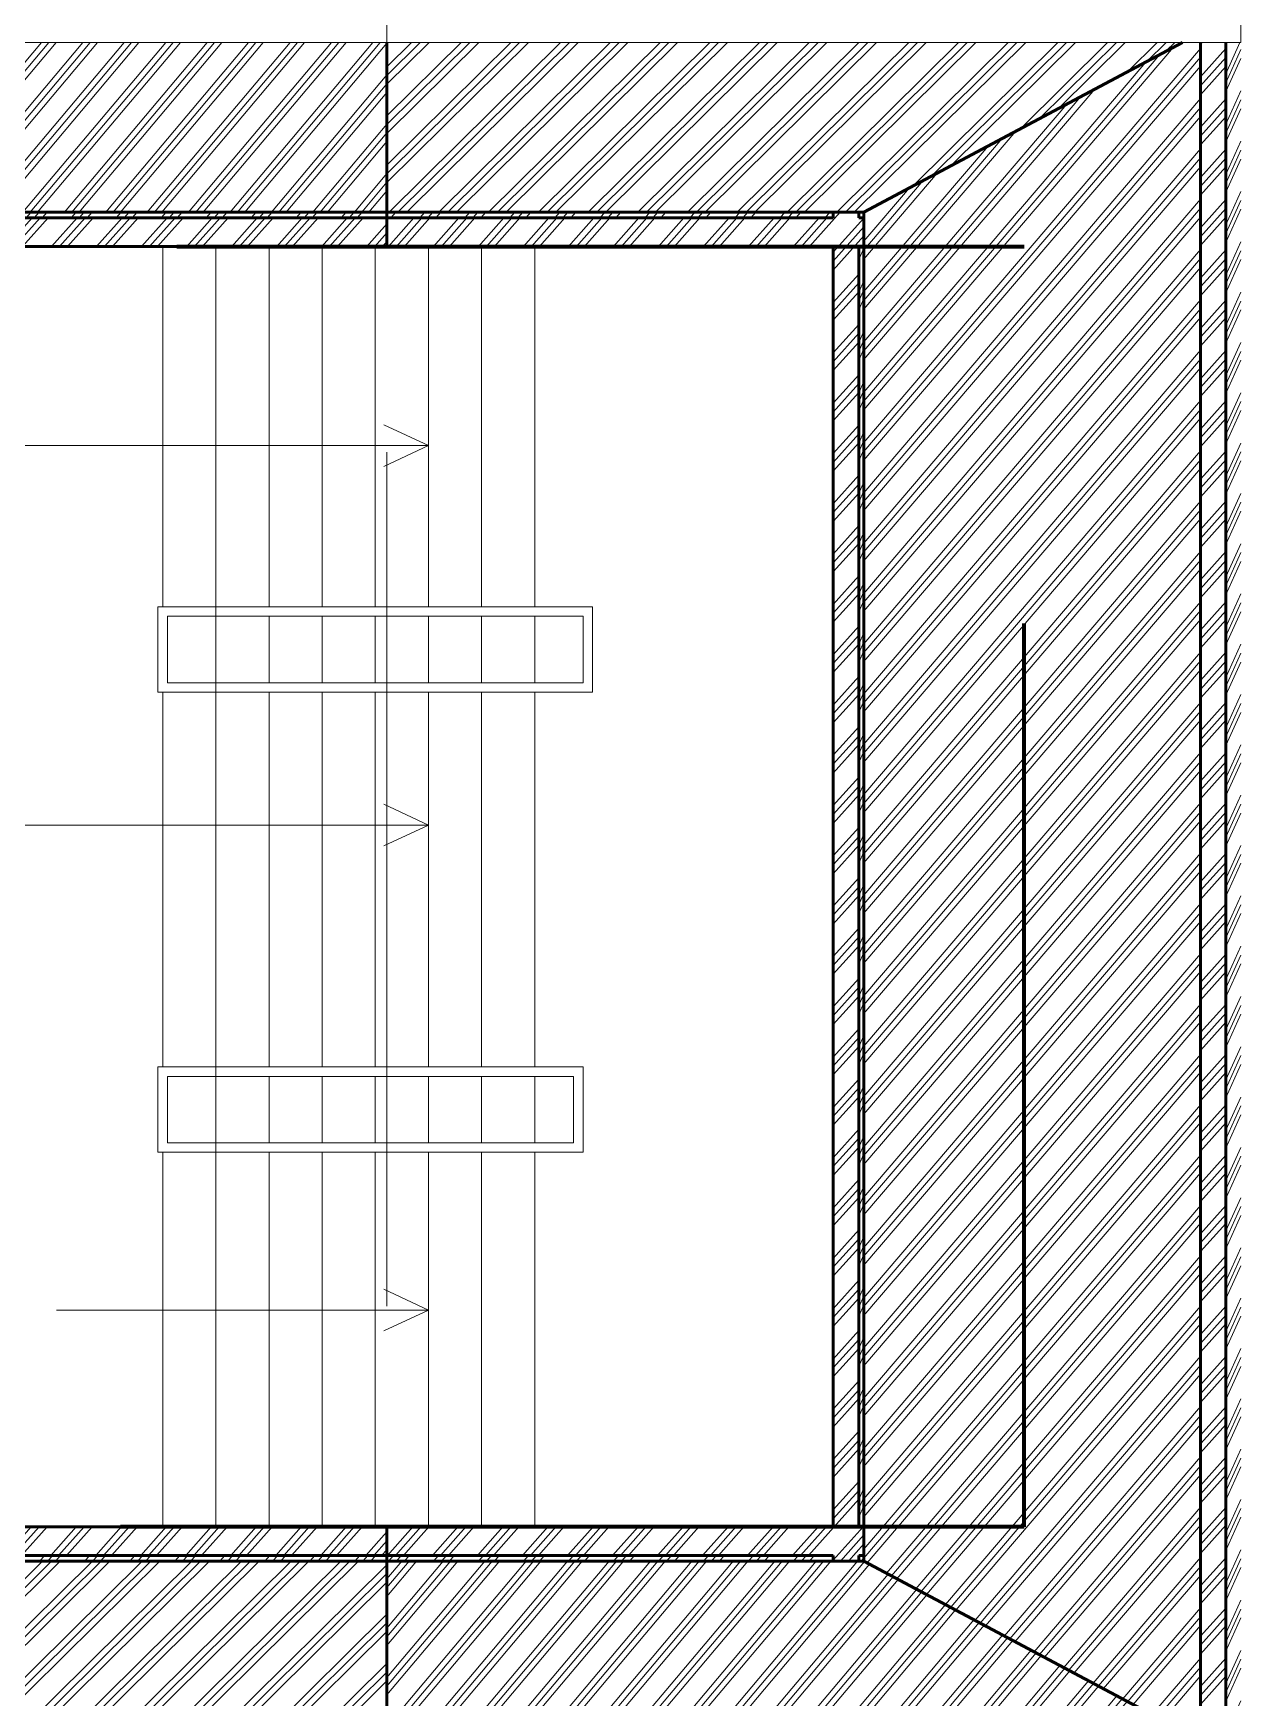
# Model space of a CAD drawing. Header units: millimetres. Extents: x 124696 to 347024, y 412631 to 564609.
# Drawn here: x 201810 to 208172, y 501577 to 510350 of the extents above; entities that cross this region are included whole.
import ezdxf

# ---------------------------------------------------------------- set-up
doc = ezdxf.new("R2010")
doc.units = ezdxf.units.MM
doc.header["$LTSCALE"] = 1500
doc.header["$MEASUREMENT"] = 0
doc.linetypes.add('二层平面图$0$Aligning Line', pattern=[6.35, 3.175, -3.175])
doc.linetypes.add('二层平面图$0$轴网线_12_3_3_3 mm', pattern=[21, 12, -3, 3, -3])
doc.layers.add('0-建筑底图', color=7, linetype='Continuous')
for name, color, linetype, lineweight in [('二层平面图$0$0-1', 7, 'Continuous', 5), ('二层平面图$0$A-FLOR-HRAL', 71, 'Continuous', 9), ('二层平面图$0$A-FLOR-STRS', 51, 'Continuous', 9), ('二层平面图$0$A-LINE', 7, 'Continuous', 9), ('二层平面图$0$A-LINE-2', 7, 'Continuous', 20), ('二层平面图$0$A-LINE-4', 7, '二层平面图$0$Aligning Line', 100), ('二层平面图$0$A-NORM-MODEL-1', 9, 'Continuous', 9), ('二层平面图$0$A-ROOF', 241, 'Continuous', 9), ('二层平面图$0$A-ROOF-3', 50, 'Continuous', 50), ('二层平面图$0$A-ROOF-GRID-1', 9, 'Continuous', 9), ('二层平面图$0$ANNO-DOTE-1', 10, '二层平面图$0$轴网线_12_3_3_3 mm', 15)]:
    doc.layers.add(name, color=color, linetype=linetype, lineweight=lineweight)
pattern_1 = [(48.19, (10694.29, 0), (-118.58652, 132.5819), []), (48.19, (10736.21, 0), (-0.0019, 265.165), []), (48.19, (10652.36, 0), (-0.0019, 265.165), [])]
pattern_2 = [(48.19, (10662.98, 0), (-118.58652, 132.5819), []), (48.19, (10704.9, 0), (-0.0019, 265.165), []), (48.19, (10621.06, 0), (-0.0019, 265.165), [])]

# ---------------------------------------------------------------- blocks, each defined once
blk = doc.blocks.new('二层平面图$0$屋顶檐口1 - 屋顶檐口1-2761451-104-2F')
at = {"layer": '二层平面图$0$A-ROOF-GRID-1'}
h = blk.add_hatch(dxfattribs=at)
h.set_pattern_fill('FP_39', color=256, style=0, pattern_type=2)
h.set_pattern_definition([(49.948, (6091.51, -2522.41), (-119.07474, 118.00935), []), (49.948, (6133.61, -2518.24), (0.0017, 259.65786), []), (49.948, (6049.41, -2526.6), (0.0017, 259.65786), [])])
h.paths.add_polyline_path([(47871.4, 53055), (58501.2, 53055), (58501.2, 53950), (52079.5, 53950), (52079.5, 53875), (49875, 53875), (49875, 53625), (48116, 53625), (48116, 53645.7), (47989.9, 53341)])
h.paths.add_polyline_path([(48375.1, 53675), (49825, 53675), (49825, 53775), (48169.6, 53775), (48128.2, 53675)])
h.paths.add_polyline_path([(49875, 53919.7), (49881.3, 53950), (49875, 53950)])
h = blk.add_hatch(dxfattribs=at)
h.set_pattern_fill('FP_40', color=256, style=0, pattern_type=2)
h.set_pattern_definition([(44.742, (16533.1, 6846.14), (-119.07513, 141.64927), []), (44.742, (16575.2, 6841.96), (0.0011, 259.6579), []), (44.742, (16491, 6850.31), (0.0011, 259.6579), [])])
h.paths.add_polyline_path([(60987.5, 53055), (61014.4, 53055), (62692.3, 53950), (58501.2, 53950), (58501.2, 53055), (60853.4, 53055)])
h = blk.add_hatch(dxfattribs=at)
h.set_pattern_fill('FP_44', color=256, style=0, pattern_type=2)
h.set_pattern_definition([(49.517, (17119.52, 0), (-113.16936, 132.5825), []), (49.517, (17159.53, 0), (-0.0008, 265.1655), []), (49.517, (17079.5, 0), (-0.0008, 265.1655), [])])
h.paths.add_polyline_path([(62787.6, 45050), (62787.6, 53950), (62693.8, 53950), (61014.4, 53055), (61014.4, 45945), (62696.6, 45050), (62776.3, 45050)])
h = blk.add_hatch(dxfattribs=at)
h.set_pattern_fill('FP_37', color=256, style=0, pattern_type=2)
h.set_pattern_definition([(48.19, (12627.94, 0), (-118.58652, 132.5819), []), (48.19, (12669.87, 0), (-0.0019, 265.165), []), (48.19, (12586.01, 0), (-0.0019, 265.165), [])])
h.paths.add_polyline_path([(62921.7, 45050), (62921, 53950), (62787.6, 53950), (62788.3, 45050)])
h = blk.add_hatch(dxfattribs=at)
h.set_pattern_fill('FP_38', color=256, style=0, pattern_type=2)
h.set_pattern_definition([(65.905, (50293.8, 0), (-59.29201, 132.583), []), (65.905, (50314.76, 0), (0.0007, 265.16455), []), (65.905, (50272.83, 0), (0.0007, 265.16455), [])])
h.paths.add_polyline_path([(63000, 45050), (63000, 53950), (62921.7, 53950), (62921.7, 45050), (62999.6, 45050)])
h = blk.add_hatch(dxfattribs=at)
h.set_pattern_fill('FP_20', color=256, style=0, pattern_type=2)
h.set_pattern_definition(pattern_2)
h.paths.add_polyline_path([(47714.9, 53025), (58501.2, 53025), (58501.2, 53055), (47714.9, 53055)])
h = blk.add_hatch(dxfattribs=at)
h.set_pattern_fill('FP_21', color=256, style=0, pattern_type=2)
h.set_pattern_definition(pattern_1)
h.paths.add_polyline_path([(51381, 52875), (58501.2, 52875), (58501.2, 53025), (47871.4, 53025), (47871.4, 52875), (50871.4, 52875)])
h = blk.add_hatch(dxfattribs=at)
h.set_pattern_fill('FP_24', color=256, style=0, pattern_type=2)
h.set_pattern_definition([(48.19, (12706.2, 0), (-118.58652, 132.5819), []), (48.19, (12748.13, 0), (-0.0019, 265.165), []), (48.19, (12664.27, 0), (-0.0019, 265.165), [])])
h.paths.add_polyline_path([(60853.4, 45945), (60987.5, 45945), (60987.5, 45975), (61014.4, 45975), (61014.4, 46125), (60987.5, 46125), (60987.5, 52875), (61014.4, 52875), (61014.4, 53025), (60987.5, 53025), (60987.5, 53055), (60853.4, 53055), (60853.4, 53025), (58501.2, 53025), (58501.2, 52875), (60853.4, 52875), (60853.4, 46125), (58501.2, 46125), (58501.2, 45975), (60853.4, 45975)])
h = blk.add_hatch(dxfattribs=at)
h.set_pattern_fill('FP_23', color=256, style=0, pattern_type=2)
h.set_pattern_definition([(48.19, (12737.5, 0), (-118.58652, 132.5819), []), (48.19, (12779.43, 0), (-0.0019, 265.165), []), (48.19, (12695.58, 0), (-0.0019, 265.165), [])])
h.paths.add_polyline_path([(58501.2, 45945), (60853.4, 45945.9), (60853.4, 45975), (58501.2, 45975)])
h.paths.add_polyline_path([(60853.4, 53025), (60853.4, 53055), (58501.2, 53055), (58501.2, 53025), (59664.7, 53025)])
h = blk.add_hatch(dxfattribs=at)
h.set_pattern_fill('FP_43', color=256, style=0, pattern_type=2)
h.set_pattern_definition([(65.905, (48281.34, 0), (-59.29201, 132.583), []), (65.905, (48302.3, 0), (0.0007, 265.16455), []), (65.905, (48260.37, 0), (0.0007, 265.16455), [])])
h.paths.add_polyline_path([(60987.5, 45945), (61014.4, 45945), (61014.4, 45975), (60987.5, 45975), (60987.5, 45959.3)])
h.paths.add_polyline_path([(60987.5, 46125), (61014.4, 46125), (61014.4, 52875), (60987.5, 52875), (60987.5, 47681.9)])
h.paths.add_polyline_path([(60987.5, 53025), (61014.4, 53025), (61014.4, 53055), (60987.5, 53055)])
h = blk.add_hatch(dxfattribs=at)
h.set_pattern_fill('FP_36', color=256, style=0, pattern_type=2)
h.set_pattern_definition(pattern_1)
h.paths.add_polyline_path([(58284.1, 45975), (58501.2, 45975), (58501.2, 46125), (50871.4, 46125), (50871.4, 45975), (55522.9, 45975)])
h = blk.add_hatch(dxfattribs=at)
h.set_pattern_fill('FP_35', color=256, style=0, pattern_type=2)
h.set_pattern_definition(pattern_2)
h.paths.add_polyline_path([(58501.2, 45945), (58501.2, 45975), (50714.9, 45975), (50714.9, 45945), (58284.1, 45945)])
h = blk.add_hatch(dxfattribs=at)
h.set_pattern_fill('FP_42', color=256, style=0, pattern_type=2)
h.set_pattern_definition([(44.742, (14018.58, 5804.9), (-119.07513, 141.64927), []), (44.742, (14060.68, 5800.73), (0.0011, 259.6579), []), (44.742, (13976.48, 5809.09), (0.0011, 259.6579), [])])
h.paths.add_polyline_path([(51381, 45000), (51740.6, 45000), (51740.6, 45050), (58501.2, 45050), (58501.2, 45945), (50871.4, 45945), (51262.7, 45000)])
h = blk.add_hatch(dxfattribs=at)
h.set_pattern_fill('FP_41', color=256, style=0, pattern_type=2)
h.set_pattern_definition([(49.948, (8606.03, -3563.64), (-119.07474, 118.00935), []), (49.948, (8648.13, -3559.46), (0.0017, 259.65786), []), (49.948, (8563.93, -3567.82), (0.0017, 259.65786), [])])
h.paths.add_polyline_path([(58625.7, 45050), (62693.8, 45050), (61014.4, 45945), (58501.2, 45945), (58501.2, 45050), (58511.6, 45050)])
at = {"layer": '二层平面图$0$A-ROOF-3'}
for p, q in [((58501.2, 53055), (58501.2, 53950)), ((61014.4, 53055), (62693.8, 53950)), ((62787.6, 53950), (62787.6, 45050)), ((62921.7, 45050), (62921.7, 53950)), ((58501.2, 53055), (47871.4, 53055)), ((58501.2, 53025), (47871.4, 53025)), ((58501.2, 53025), (58501.2, 53055)), ((60853.4, 53055), (58501.2, 53055)), ((58501.2, 52875), (58501.2, 53025)), ((58501.2, 53025), (60853.4, 53025)), ((60853.4, 53055), (60853.4, 53025)), ((60987.5, 53055), (60853.4, 53055)), ((61014.4, 53055), (60987.5, 53055)), ((60987.5, 53025), (60987.5, 53055)), ((60987.5, 53025), (61014.4, 53025)), ((61014.4, 53025), (61014.4, 53055)), ((61014.4, 52875), (61014.4, 53025)), ((58501.2, 52875), (50871.4, 52875)), ((60853.4, 52875), (58501.2, 52875)), ((60853.4, 52875), (60853.4, 46125)), ((61014.4, 52875), (60987.5, 52875)), ((60987.5, 46125), (60987.5, 52875)), ((61014.4, 46125), (61014.4, 52875)), ((50871.4, 46125), (58501.2, 46125)), ((58501.2, 46125), (60853.4, 46125)), ((58501.2, 46125), (58501.2, 45975)), ((60987.5, 46125), (61014.4, 46125)), ((61014.4, 45975), (61014.4, 46125)), ((58501.2, 45975), (50871.4, 45975)), ((58501.2, 45975), (58501.2, 45945)), ((58501.2, 45975), (60853.4, 45975)), ((60853.4, 45975), (60853.4, 45945)), ((60987.5, 45975), (61014.4, 45975)), ((60987.5, 45945), (60987.5, 45975)), ((61014.4, 45945), (61014.4, 45975)), ((50871.4, 45945), (58501.2, 45945)), ((58501.2, 45945), (60853.4, 45945)), ((58501.2, 45945), (58501.2, 45050)), ((60853.4, 45945), (60987.5, 45945)), ((60987.5, 45945), (61014.4, 45945)), ((62693.8, 45050), (61014.4, 45945))]:
    blk.add_line(p, q, dxfattribs=at)
blk = doc.blocks.new('二层平面图$0$SHS-Roof-center_rvt-1-104-2F')
at = {"layer": '二层平面图$0$A-NORM-MODEL-1'}
for p, q in [((58501.2, 53950), (58501.2, 54050)), ((58501.2, 54050), (58501.2, 53950)), ((63000, 53950), (63000, 54050)), ((52079.5, 53950), (58501.2, 53950)), ((58501.2, 53950), (63000, 53950))]:
    blk.add_line(p, q, dxfattribs=at)
at = {"layer": '二层平面图$0$A-ROOF'}
blk.add_blockref('二层平面图$0$屋顶檐口1 - 屋顶檐口1-2761451-104-2F', (0, 0), dxfattribs=at)
blk = doc.blocks.new('二层平面图$0$顶部扶栏类型 - 顶部扶栏_内部_-6956972-104-2F')
at = {"layer": '二层平面图$0$A-FLOR-HRAL'}
for p, q in [((57295, 50750), (57295, 50975)), ((57295, 50975), (57600, 50975)), ((57600, 50975), (59535, 50975)), ((57600, 50975), (57600, 50925)), ((59559.4, 50975), (59585, 50975)), ((59585, 50975), (59585, 50750)), ((57345, 50925), (57345, 50750)), ((57600, 50925), (57345, 50925)), ((59535, 50925), (57600, 50925)), ((59535, 50750), (59535, 50925))]:
    blk.add_line(p, q, dxfattribs=at)
blk = doc.blocks.new('二层平面图$0$顶部扶栏类型 - 顶部扶栏_内部_-V182-104-2F')
at = {"layer": '二层平面图$0$A-FLOR-HRAL'}
for p, q in [((57295, 50975), (57295, 50750)), ((57600, 50975), (57295, 50975)), ((59560, 50975), (57600, 50975)), ((59585, 50750), (59585, 50975)), ((57345, 50925), (57345, 50750)), ((57600, 50925), (57345, 50925)), ((59535, 50925), (57600, 50925)), ((59535, 50750), (59535, 50925))]:
    blk.add_line(p, q, dxfattribs=at)
blk = doc.blocks.new('二层平面图$0$顶部扶栏类型 - 顶部扶栏_内部_-12218857-104-2F')
at = {"layer": '二层平面图$0$A-FLOR-HRAL'}
for p, q in [((57295, 50525), (57295, 50750)), ((57345, 50750), (57345, 50575)), ((59535, 50575), (59535, 50750)), ((59585, 50750), (59585, 50525)), ((57345, 50575), (57600, 50575)), ((57600, 50575), (59535, 50575)), ((57600, 50575), (57600, 50525)), ((57600, 50525), (57295, 50525)), ((59535, 50525), (57600, 50525)), ((59585, 50525), (59559.4, 50525))]:
    blk.add_line(p, q, dxfattribs=at)
blk = doc.blocks.new('二层平面图$0$顶部扶栏类型 - 顶部扶栏_内部_-V674-104-2F')
at = {"layer": '二层平面图$0$A-FLOR-HRAL'}
for p, q in [((57295, 50525), (57295, 50750)), ((57345, 50575), (57345, 50750)), ((59535, 50750), (59535, 50575)), ((59585, 50750), (59585, 50525)), ((57600, 50575), (57345, 50575)), ((59535, 50575), (57600, 50575)), ((57600, 50525), (57295, 50525)), ((59560, 50525), (57600, 50525))]:
    blk.add_line(p, q, dxfattribs=at)
blk = doc.blocks.new('二层平面图$0$顶部扶栏类型 - 顶部扶栏_内部_-12220713-104-2F')
at = {"layer": '二层平面图$0$A-FLOR-HRAL'}
for p, q in [((57295, 48325), (57295, 48550)), ((57295, 48550), (57600, 48550)), ((57600, 48550), (59485, 48550)), ((57600, 48550), (57600, 48500)), ((59509.4, 48550), (59535, 48550)), ((59535, 48550), (59535, 48325)), ((57345, 48500), (57345, 48325)), ((57600, 48500), (57345, 48500)), ((59485, 48500), (57600, 48500)), ((59485, 48325), (59485, 48500))]:
    blk.add_line(p, q, dxfattribs=at)
blk = doc.blocks.new('二层平面图$0$顶部扶栏类型 - 顶部扶栏_内部_-V678-104-2F')
at = {"layer": '二层平面图$0$A-FLOR-HRAL'}
for p, q in [((57295, 48550), (57295, 48325)), ((57600, 48550), (57295, 48550)), ((59510, 48550), (57600, 48550)), ((59535, 48325), (59535, 48550)), ((57345, 48500), (57345, 48325)), ((57600, 48500), (57345, 48500)), ((59485, 48500), (57600, 48500)), ((59485, 48325), (59485, 48500))]:
    blk.add_line(p, q, dxfattribs=at)
blk = doc.blocks.new('二层平面图$0$顶部扶栏类型 - 顶部扶栏_内部_-12220731-104-2F')
at = {"layer": '二层平面图$0$A-FLOR-HRAL'}
for p, q in [((57295, 48100), (57295, 48325)), ((57345, 48325), (57345, 48150)), ((59485, 48150), (59485, 48325)), ((59535, 48325), (59535, 48100)), ((57600, 48100), (57295, 48100)), ((57345, 48150), (57600, 48150)), ((57600, 48150), (59485, 48150)), ((57600, 48150), (57600, 48100)), ((59485, 48100), (57600, 48100)), ((59535, 48100), (59509.4, 48100))]:
    blk.add_line(p, q, dxfattribs=at)
blk = doc.blocks.new('二层平面图$0$顶部扶栏类型 - 顶部扶栏_内部_-V679-104-2F')
at = {"layer": '二层平面图$0$A-FLOR-HRAL'}
for p, q in [((57295, 48100), (57295, 48325)), ((57345, 48150), (57345, 48325)), ((59485, 48325), (59485, 48150)), ((59535, 48325), (59535, 48100)), ((57600, 48100), (57295, 48100)), ((57600, 48150), (57345, 48150)), ((59485, 48150), (57600, 48150)), ((59510, 48100), (57600, 48100))]:
    blk.add_line(p, q, dxfattribs=at)
blk = doc.blocks.new('二层平面图')
at = {"layer": '二层平面图$0$A-FLOR-STRS', "color": 8}
for p, q in [((57320, 50975), (57320, 52875)), ((57600, 50975), (57600, 52875)), ((57880, 50975), (57880, 52875)), ((58160, 50975), (58160, 52875)), ((58440, 50975), (58440, 52875)), ((58720, 50975), (58720, 52875)), ((59000, 50975), (59000, 52875)), ((59280, 50975), (59280, 52875)), ((57600, 50575), (57600, 50925)), ((57880, 50575), (57880, 50925)), ((58160, 50575), (58160, 50925)), ((58440, 50575), (58440, 50925)), ((58720, 50575), (58720, 50925)), ((59000, 50575), (59000, 50925)), ((59280, 50575), (59280, 50925)), ((57320, 48550), (57320, 50525)), ((57600, 48550), (57600, 50525)), ((57880, 48550), (57880, 50525)), ((58160, 48550), (58160, 50525)), ((58440, 48550), (58440, 50525)), ((58720, 48550), (58720, 50525)), ((59000, 48550), (59000, 50525)), ((59280, 48550), (59280, 50525)), ((57600, 48150), (57600, 48500)), ((57880, 48150), (57880, 48500)), ((58160, 48150), (58160, 48500)), ((58440, 48150), (58440, 48500)), ((58720, 48150), (58720, 48500)), ((59000, 48150), (59000, 48500)), ((59280, 48150), (59280, 48500)), ((57320, 46125), (57320, 48100)), ((57600, 46125), (57600, 48100)), ((57880, 46125), (57880, 48100)), ((58160, 46125), (58160, 48100)), ((58440, 46125), (58440, 48100)), ((58720, 46125), (58720, 48100)), ((59000, 46125), (59000, 48100)), ((59280, 46125), (59280, 48100))]:
    blk.add_line(p, q, dxfattribs=at)
at = {"layer": '二层平面图$0$A-LINE', "color": 8}
for p, q in [((58720, 51825), (58484.4, 51934.9)), ((46120, 51825), (58720, 51825)), ((58720, 51825), (58484.4, 51715.1)), ((58720, 49825), (58484.4, 49934.9)), ((46120, 49825), (58720, 49825)), ((58720, 49825), (58484.4, 49715.1)), ((58720, 47268), (58484.4, 47377.9)), ((56760, 47268), (58720, 47268)), ((58720, 47268), (58484.4, 47158.1))]:
    blk.add_line(p, q, dxfattribs=at)
at = {"layer": '二层平面图$0$A-LINE-2', "color": 8}
for p, q in [((58500, 64125), (58500, 52875)), ((58500, 46125), (58500, 34875))]:
    blk.add_line(p, q, dxfattribs=at)
at = {"layer": '二层平面图$0$A-LINE-4', "color": 8}
for p, q in [((47869.6, 52875), (61859.6, 52875)), ((61859.6, 46125), (61859.6, 52875)), ((61859.6, 46125), (50879.6, 46125))]:
    blk.add_line(p, q, dxfattribs=at)
at = {"layer": '二层平面图$0$ANNO-DOTE-1', "color": 8}
blk.add_line((58500, -6710.3), (58500, 106757.2), dxfattribs=at)
at = {"layer": '二层平面图$0$0-1', "color": 8}
blk.add_blockref('二层平面图$0$SHS-Roof-center_rvt-1-104-2F', (0, 0), dxfattribs=at)
at = {"layer": '二层平面图$0$A-FLOR-HRAL', "color": 8}
for name in ['二层平面图$0$顶部扶栏类型 - 顶部扶栏_内部_-6956972-104-2F', '二层平面图$0$顶部扶栏类型 - 顶部扶栏_内部_-V182-104-2F', '二层平面图$0$顶部扶栏类型 - 顶部扶栏_内部_-12218857-104-2F', '二层平面图$0$顶部扶栏类型 - 顶部扶栏_内部_-V674-104-2F', '二层平面图$0$顶部扶栏类型 - 顶部扶栏_内部_-12220713-104-2F', '二层平面图$0$顶部扶栏类型 - 顶部扶栏_内部_-V678-104-2F', '二层平面图$0$顶部扶栏类型 - 顶部扶栏_内部_-12220731-104-2F', '二层平面图$0$顶部扶栏类型 - 顶部扶栏_内部_-V679-104-2F']:
    blk.add_blockref(name, (0, 0), dxfattribs=at)

msp = doc.modelspace()

# ---------------------------------------------------------------- block references
at = {"layer": '0-建筑底图'}
msp.add_blockref('二层平面图', (145171.7, 456352), dxfattribs=at)

doc.saveas('drawing.dxf')
